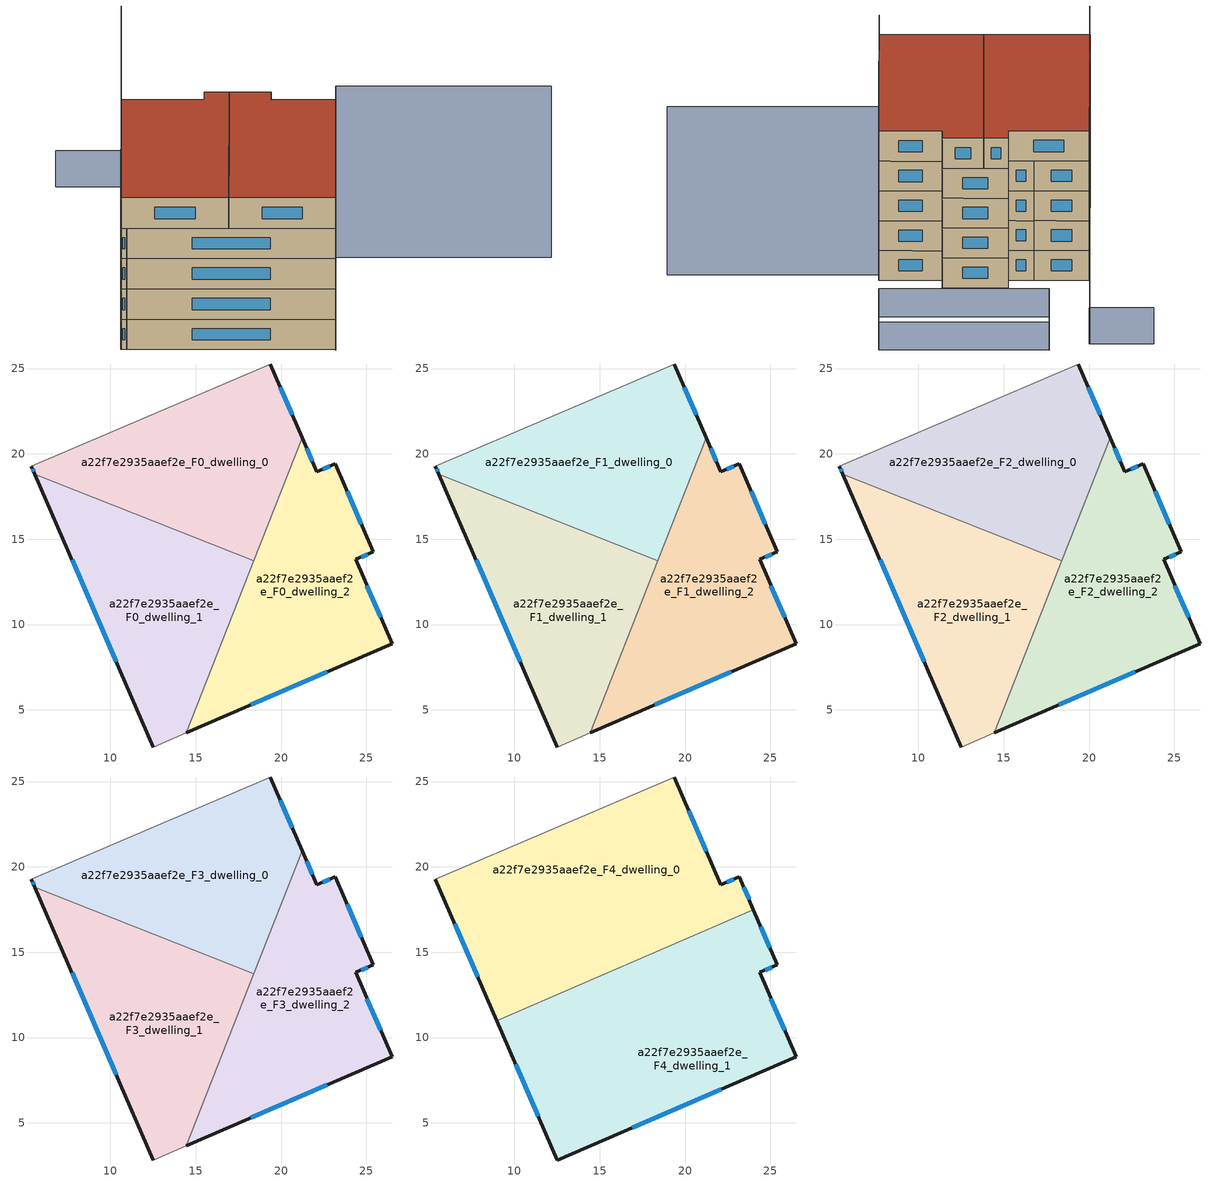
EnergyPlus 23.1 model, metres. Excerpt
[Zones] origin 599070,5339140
a22f7e2935aaef2e_F0_dwelling_0
 floor ground (EU_floor_Construction): 19.36,25.27 21.24,20.94 18.41,13.75 5.58,18.8 5.38,19.26 z0
 wall outside (EU_wall_Construction): 21.24,20.94 19.36,25.27 / 5.38,19.26 5.58,18.8 z0:3
 wall adiabatic (EU_wall_Construction): 19.36,25.27 5.38,19.26 z0:3
 wall to a22f7e2935aaef2e_F0_dwelling_1 (EU_wall_Construction): 5.58,18.8 18.41,13.75 z0:3
 wall to a22f7e2935aaef2e_F0_dwelling_2 (EU_wall_Construction): 18.41,13.75 21.24,20.94 z0:3
 window (EU_Window_Construction): 20.65,22.3 19.95,23.91 / 5.44,19.12 5.52,18.95 z0.94:2.06
a22f7e2935aaef2e_F0_dwelling_1
 floor ground (EU_floor_Construction): 18.41,13.75 14.44,3.66 12.52,2.83 5.58,18.8 z0
 wall outside (EU_wall_Construction): 5.58,18.8 12.52,2.83 z0:3
 wall adiabatic (EU_wall_Construction): 12.52,2.83 14.44,3.66 z0:3
 wall to a22f7e2935aaef2e_F0_dwelling_2 (EU_wall_Construction): 14.44,3.66 18.41,13.75 z0:3
 window (EU_Window_Construction): 7.75,13.79 10.34,7.84 z0.94:2.06
a22f7e2935aaef2e_F0_dwelling_2
 floor ground (EU_floor_Construction): 23.18,19.41 25.41,14.26 24.36,13.82 26.5,8.89 14.44,3.66 21.24,20.94 22.1,18.95 z0
 wall outside (EU_wall_Construction): 14.44,3.66 26.5,8.89 24.36,13.82 25.41,14.26 23.18,19.41 22.1,18.95 21.24,20.94 z0:3
 window (EU_Window_Construction): 18.22,5.3 22.72,7.25 / 21.83,19.57 21.51,20.32 / 22.84,19.27 22.44,19.09 / 24.71,15.88 23.87,17.8 / 24.69,13.96 25.08,14.12 / 25.83,10.43 25.03,12.27 z0.94:2.06
a22f7e2935aaef2e_F1_dwelling_0
 floor to a22f7e2935aaef2e_F0_dwelling_0 (EU_floor_Construction): 19.36,25.27 21.24,20.94 18.41,13.75 5.58,18.8 5.38,19.26 z3
 wall outside (EU_wall_Construction): 21.24,20.94 19.36,25.27 / 5.38,19.26 5.58,18.8 z3:6
 wall adiabatic (EU_wall_Construction): 19.36,25.27 5.38,19.26 z3:6
 wall to a22f7e2935aaef2e_F1_dwelling_1 (EU_wall_Construction): 5.58,18.8 18.41,13.75 z3:6
 wall to a22f7e2935aaef2e_F1_dwelling_2 (EU_wall_Construction): 18.41,13.75 21.24,20.94 z3:6
 window (EU_Window_Construction): 20.65,22.3 19.95,23.91 / 5.44,19.12 5.52,18.95 z3.94:5.06
a22f7e2935aaef2e_F1_dwelling_1
 floor to a22f7e2935aaef2e_F0_dwelling_1 (EU_floor_Construction): 18.41,13.75 14.44,3.66 12.52,2.83 5.58,18.8 z3
 wall outside (EU_wall_Construction): 5.58,18.8 12.52,2.83 z3:6
 wall adiabatic (EU_wall_Construction): 12.52,2.83 14.44,3.66 z3:6
 wall to a22f7e2935aaef2e_F1_dwelling_2 (EU_wall_Construction): 14.44,3.66 18.41,13.75 z3:6
 window (EU_Window_Construction): 7.75,13.79 10.34,7.84 z3.94:5.06
a22f7e2935aaef2e_F1_dwelling_2
 floor to a22f7e2935aaef2e_F0_dwelling_2 (EU_floor_Construction): 23.17,19.41 25.4,14.26 24.36,13.82 26.5,8.89 14.44,3.66 21.24,20.94 22.1,18.95 z3
 wall outside (EU_wall_Construction): 14.44,3.66 26.5,8.89 24.36,13.82 25.41,14.26 23.18,19.41 22.1,18.95 21.24,20.94 z3:6
 window (EU_Window_Construction): 18.22,5.3 22.72,7.25 / 21.83,19.57 21.51,20.32 / 22.84,19.27 22.44,19.09 / 24.71,15.88 23.87,17.8 / 24.69,13.96 25.08,14.12 / 25.83,10.43 25.03,12.27 z3.94:5.06
a22f7e2935aaef2e_F2_dwelling_0
 floor to a22f7e2935aaef2e_F1_dwelling_0 (EU_floor_Construction): 19.36,25.27 21.24,20.94 18.41,13.75 5.58,18.8 5.38,19.26 z6
 wall outside (EU_wall_Construction): 21.24,20.94 19.36,25.27 / 5.38,19.26 5.58,18.8 z6:9
 wall adiabatic (EU_wall_Construction): 19.36,25.27 5.38,19.26 z6:9
 wall to a22f7e2935aaef2e_F2_dwelling_1 (EU_wall_Construction): 5.58,18.8 18.41,13.75 z6:9
 wall to a22f7e2935aaef2e_F2_dwelling_2 (EU_wall_Construction): 18.41,13.75 21.24,20.94 z6:9
 window (EU_Window_Construction): 20.65,22.3 19.95,23.91 / 5.44,19.12 5.52,18.95 z6.94:8.06
a22f7e2935aaef2e_F2_dwelling_1
 floor to a22f7e2935aaef2e_F1_dwelling_1 (EU_floor_Construction): 18.41,13.75 14.44,3.66 12.52,2.83 5.58,18.8 z6
 wall outside (EU_wall_Construction): 5.58,18.8 12.52,2.83 z6:9
 wall adiabatic (EU_wall_Construction): 12.52,2.83 14.44,3.66 z6:9
 wall to a22f7e2935aaef2e_F2_dwelling_2 (EU_wall_Construction): 14.44,3.66 18.41,13.75 z6:9
 window (EU_Window_Construction): 7.75,13.79 10.34,7.84 z6.94:8.06
a22f7e2935aaef2e_F2_dwelling_2
 floor to a22f7e2935aaef2e_F1_dwelling_2 (EU_floor_Construction): 23.17,19.41 25.4,14.26 24.36,13.82 26.5,8.89 14.44,3.66 21.24,20.94 22.1,18.95 z6
 wall outside (EU_wall_Construction): 14.44,3.66 26.5,8.89 24.36,13.82 25.41,14.26 23.18,19.41 22.1,18.95 21.24,20.94 z6:9
 window (EU_Window_Construction): 18.22,5.3 22.72,7.25 / 21.83,19.57 21.51,20.32 / 22.84,19.27 22.44,19.09 / 24.71,15.88 23.87,17.8 / 24.69,13.96 25.08,14.12 / 25.83,10.43 25.03,12.27 z6.94:8.06
a22f7e2935aaef2e_F3_dwelling_0
 floor to a22f7e2935aaef2e_F2_dwelling_0 (EU_floor_Construction): 19.36,25.27 21.24,20.94 18.41,13.75 5.58,18.8 5.38,19.26 z9
 wall outside (EU_wall_Construction): 21.24,20.94 19.36,25.27 / 5.38,19.26 5.58,18.8 z9:12
 wall adiabatic (EU_wall_Construction): 19.36,25.27 5.38,19.26 z9:12
 wall to a22f7e2935aaef2e_F3_dwelling_1 (EU_wall_Construction): 5.58,18.8 18.41,13.75 z9:12
 wall to a22f7e2935aaef2e_F3_dwelling_2 (EU_wall_Construction): 18.41,13.75 21.24,20.94 z9:12
 window (EU_Window_Construction): 20.65,22.3 19.95,23.91 / 5.44,19.12 5.52,18.95 z9.94:11.06
a22f7e2935aaef2e_F3_dwelling_1
 floor to a22f7e2935aaef2e_F2_dwelling_1 (EU_floor_Construction): 18.41,13.75 14.44,3.66 12.52,2.83 5.58,18.8 z9
 wall outside (EU_wall_Construction): 5.58,18.8 12.52,2.83 z9:12
 wall adiabatic (EU_wall_Construction): 12.52,2.83 14.44,3.66 z9:12
 wall to a22f7e2935aaef2e_F3_dwelling_2 (EU_wall_Construction): 14.44,3.66 18.41,13.75 z9:12
 window (EU_Window_Construction): 7.75,13.79 10.34,7.84 z9.94:11.06
a22f7e2935aaef2e_F3_dwelling_2
 floor to a22f7e2935aaef2e_F2_dwelling_2 (EU_floor_Construction): 23.17,19.41 25.4,14.26 24.36,13.82 26.5,8.89 14.44,3.66 21.24,20.94 22.1,18.95 z9
 wall outside (EU_wall_Construction): 14.44,3.66 26.5,8.89 24.36,13.82 25.41,14.26 23.18,19.41 22.1,18.95 21.24,20.94 z9:12
 window (EU_Window_Construction): 18.22,5.3 22.72,7.25 / 21.83,19.57 21.51,20.32 / 22.84,19.27 22.44,19.09 / 24.71,15.88 23.87,17.8 / 24.69,13.96 25.08,14.12 / 25.83,10.43 25.03,12.27 z9.94:11.06
a22f7e2935aaef2e_F4_dwelling_0
 floor to a22f7e2935aaef2e_F3_dwelling_0 (EU_floor_Construction): 19.36,25.27 21.24,20.94 19.03,15.34 16.82,14.38 5.58,18.8 5.38,19.26 z12
 floor to a22f7e2935aaef2e_F3_dwelling_1 (EU_floor_Construction): 16.82,14.38 8.98,10.98 5.58,18.8 z12
 floor to a22f7e2935aaef2e_F3_dwelling_2 (EU_floor_Construction): 21.24,20.94 22.1,18.95 19.76,15.65 19.03,15.34 z12; 23.17,19.41 24.01,17.49 19.76,15.65 22.1,18.95 z12
 wall outside (EU_wall_Construction): 24.01,17.49 23.18,19.41 22.1,18.95 19.36,25.27 / 5.38,19.26 8.97,10.98 z12:15
 wall adiabatic (EU_wall_Construction): 19.36,25.27 5.38,19.26 z12:15
 wall to a22f7e2935aaef2e_F4_dwelling_1 (EU_wall_Construction): 8.97,10.98 24.01,17.49 z12:15
 window (EU_Window_Construction): 21.25,20.93 20.22,23.29 / 22.84,19.27 22.44,19.09 / 23.75,18.09 23.44,18.81 / 6.51,16.67 7.85,13.58 z12.94:14.06
 roof outside (EU_roof_Construction): 24.01,17.49 23.18,19.41 22.1,18.95 19.36,25.27 5.38,19.26 8.97,10.98 z15
a22f7e2935aaef2e_F4_dwelling_1
 floor to a22f7e2935aaef2e_F3_dwelling_0 (EU_floor_Construction): 19.03,15.34 18.41,13.75 16.82,14.38 z12
 floor to a22f7e2935aaef2e_F3_dwelling_1 (EU_floor_Construction): 18.41,13.75 14.44,3.66 12.52,2.83 8.98,10.98 16.82,14.38 z12
 floor to a22f7e2935aaef2e_F3_dwelling_2 (EU_floor_Construction): 24.01,17.49 25.4,14.26 24.36,13.82 18.41,13.75 19.03,15.34 z12; 24.36,13.82 26.5,8.89 14.44,3.66 18.41,13.75 z12
 wall outside (EU_wall_Construction): 8.97,10.98 12.52,2.83 26.5,8.89 24.36,13.82 25.41,14.26 24.01,17.49 z12:15
 window (EU_Window_Construction): 16.9,4.73 22.12,6.99 / 10.09,8.43 11.41,5.38 / 24.97,15.28 24.45,16.48 / 24.69,13.96 25.08,14.12 / 25.83,10.43 25.03,12.27 z12.94:14.06
 roof outside (EU_roof_Construction): 26.5,8.89 24.36,13.82 25.41,14.26 24.01,17.49 8.97,10.98 12.52,2.83 z15
shading: 28.57,29.27 5.4,19.22 z0:17.9; 12.44,2.8 25.7,8.54 / 25.7,8.54 32.84,-7.95 z0:16.9; 36.6,13.26 31.76,11.17 / 31.76,11.17 26.01,24.44 / 26.01,24.44 30.85,26.54 / 30.85,26.54 36.6,13.26 z0:2.8; 28.58,29.25 26.41,34.29 z0:3.6
[Building]
EU S2 Campaign: North Axis=0; Terrain=City; Solar Distribution=FullExterior
[Site:Location]
Vienna: Latitude=48; Longitude=16.5; Time Zone=1; Elevation=183
[SizingPeriod:WeatherFileDays]
AnnualSizingPeriod: Begin Month=1; Begin Day of Month=1; End Month=12; End Day of Month=31; Day of Week for Start Day=Monday; Use Weather File Daylight Saving Period=No; Use Weather File Rain and Snow Indicators=No
[MATERIAL]
EU_InternalMass_Material: Roughness=MediumRough; Thickness=0.1; Conductivity=1; Density=1800; Specific Heat=900; Thermal Absorptance=0.9; Solar Absorptance=0.7; Visible Absorptance=0.7
[MATERIAL:NOMASS] Roughness=MediumRough; Thermal Absorptance=0.9; Solar Absorptance=0.7; Visible Absorptance=0.7
Name | Thermal Resistance
EU_wall_NoMass | 0.914258
EU_roof_NoMass | 0.954009
EU_floor_NoMass | 1.09711
[WINDOWMATERIAL:SIMPLEGLAZINGSYSTEM]
EU_Window_SimpleGlazing: UFactor=2.09642; Solar Heat Gain Coefficient=0.65; Visible Transmittance=0.65
[CONSTRUCTION]
EU_wall_Construction: EU_wall_NoMass
EU_roof_Construction: EU_roof_NoMass
EU_floor_Construction: EU_floor_NoMass
EU_Window_Construction: EU_Window_SimpleGlazing
EU_InternalMass_Construction: EU_InternalMass_Material
[ZONE] Type=1; Multiplier=1; Ceiling Height=autocalculate; Floor Area=autocalculate; Part of Total Floor Area=Yes
Name | Volume
a22f7e2935aaef2e_F0_dwelling_0; a22f7e2935aaef2e_F1_dwelling_0; a22f7e2935aaef2e_F2_dwelling_0; a22f7e2935aaef2e_F3_dwelling_0 | 278.922
a22f7e2935aaef2e_F4_dwelling_0 | 418.408
a22f7e2935aaef2e_F0_dwelling_1; a22f7e2935aaef2e_F1_dwelling_1; a22f7e2935aaef2e_F2_dwelling_1; a22f7e2935aaef2e_F3_dwelling_1 | 278.941
a22f7e2935aaef2e_F4_dwelling_1 | 418.389
a22f7e2935aaef2e_F0_dwelling_2 | 278.936
a22f7e2935aaef2e_F1_dwelling_2; a22f7e2935aaef2e_F2_dwelling_2; a22f7e2935aaef2e_F3_dwelling_2 | 278.938
[INTERNALMASS] Construction=EU_InternalMass_Construction
Name | Zone or ZoneList | Surface Area
a22f7e2935aaef2e_F0_dwelling_0_EU_InternalMass | a22f7e2935aaef2e_F0_dwelling_0 | 92.9736
a22f7e2935aaef2e_F0_dwelling_1_EU_InternalMass | a22f7e2935aaef2e_F0_dwelling_1 | 92.9814
a22f7e2935aaef2e_F0_dwelling_2_EU_InternalMass | a22f7e2935aaef2e_F0_dwelling_2 | 92.9792
a22f7e2935aaef2e_F1_dwelling_0_EU_InternalMass | a22f7e2935aaef2e_F1_dwelling_0 | 92.9736
a22f7e2935aaef2e_F1_dwelling_1_EU_InternalMass | a22f7e2935aaef2e_F1_dwelling_1 | 92.9814
a22f7e2935aaef2e_F1_dwelling_2_EU_InternalMass | a22f7e2935aaef2e_F1_dwelling_2 | 92.9792
a22f7e2935aaef2e_F2_dwelling_0_EU_InternalMass | a22f7e2935aaef2e_F2_dwelling_0 | 92.9736
a22f7e2935aaef2e_F2_dwelling_1_EU_InternalMass | a22f7e2935aaef2e_F2_dwelling_1 | 92.9814
a22f7e2935aaef2e_F2_dwelling_2_EU_InternalMass | a22f7e2935aaef2e_F2_dwelling_2 | 92.9792
a22f7e2935aaef2e_F3_dwelling_0_EU_InternalMass | a22f7e2935aaef2e_F3_dwelling_0 | 92.9736
a22f7e2935aaef2e_F3_dwelling_1_EU_InternalMass | a22f7e2935aaef2e_F3_dwelling_1 | 92.9814
a22f7e2935aaef2e_F3_dwelling_2_EU_InternalMass | a22f7e2935aaef2e_F3_dwelling_2 | 92.9792
a22f7e2935aaef2e_F4_dwelling_0_EU_InternalMass | a22f7e2935aaef2e_F4_dwelling_0 | 139.471
a22f7e2935aaef2e_F4_dwelling_1_EU_InternalMass | a22f7e2935aaef2e_F4_dwelling_1 | 139.467
[OTHEREQUIPMENT] Fuel Type=Electricity; Design Level Calculation Method=Watts/Area; Power per Zone Floor Area=1; Fraction Latent=0; Fraction Radiant=0; Fraction Lost=0; Carbon Dioxide Generation Rate=0; EndUse Subcategory=EU_Step8_InternalGains
Name | Zone or ZoneList or Space or SpaceList | Schedule
EU_Step8_InternalGain_a22f7e2935aaef2e_F0_dwelling_0_f000 | a22f7e2935aaef2e_F0_dwelling_0 | EU_Step8_GainSchedule_a22f7e2935aaef2e_F0_dwelling_0_f000
EU_Step8_InternalGain_a22f7e2935aaef2e_F0_dwelling_1_f000 | a22f7e2935aaef2e_F0_dwelling_1 | EU_Step8_GainSchedule_a22f7e2935aaef2e_F0_dwelling_1_f000
EU_Step8_InternalGain_a22f7e2935aaef2e_F0_dwelling_2_f000 | a22f7e2935aaef2e_F0_dwelling_2 | EU_Step8_GainSchedule_a22f7e2935aaef2e_F0_dwelling_2_f000
EU_Step8_InternalGain_a22f7e2935aaef2e_F1_dwelling_0_f000 | a22f7e2935aaef2e_F1_dwelling_0 | EU_Step8_GainSchedule_a22f7e2935aaef2e_F1_dwelling_0_f000
EU_Step8_InternalGain_a22f7e2935aaef2e_F1_dwelling_1_f000 | a22f7e2935aaef2e_F1_dwelling_1 | EU_Step8_GainSchedule_a22f7e2935aaef2e_F1_dwelling_1_f000
EU_Step8_InternalGain_a22f7e2935aaef2e_F1_dwelling_2_f000 | a22f7e2935aaef2e_F1_dwelling_2 | EU_Step8_GainSchedule_a22f7e2935aaef2e_F1_dwelling_2_f000
EU_Step8_InternalGain_a22f7e2935aaef2e_F2_dwelling_0_f000 | a22f7e2935aaef2e_F2_dwelling_0 | EU_Step8_GainSchedule_a22f7e2935aaef2e_F2_dwelling_0_f000
EU_Step8_InternalGain_a22f7e2935aaef2e_F2_dwelling_1_f000 | a22f7e2935aaef2e_F2_dwelling_1 | EU_Step8_GainSchedule_a22f7e2935aaef2e_F2_dwelling_1_f000
EU_Step8_InternalGain_a22f7e2935aaef2e_F2_dwelling_2_f000 | a22f7e2935aaef2e_F2_dwelling_2 | EU_Step8_GainSchedule_a22f7e2935aaef2e_F2_dwelling_2_f000
EU_Step8_InternalGain_a22f7e2935aaef2e_F3_dwelling_0_f000 | a22f7e2935aaef2e_F3_dwelling_0 | EU_Step8_GainSchedule_a22f7e2935aaef2e_F3_dwelling_0_f000
EU_Step8_InternalGain_a22f7e2935aaef2e_F3_dwelling_1_f000 | a22f7e2935aaef2e_F3_dwelling_1 | EU_Step8_GainSchedule_a22f7e2935aaef2e_F3_dwelling_1_f000
EU_Step8_InternalGain_a22f7e2935aaef2e_F3_dwelling_2_f000 | a22f7e2935aaef2e_F3_dwelling_2 | EU_Step8_GainSchedule_a22f7e2935aaef2e_F3_dwelling_2_f000
EU_Step8_InternalGain_a22f7e2935aaef2e_F4_dwelling_0_f000 | a22f7e2935aaef2e_F4_dwelling_0 | EU_Step8_GainSchedule_a22f7e2935aaef2e_F4_dwelling_0_f000
EU_Step8_InternalGain_a22f7e2935aaef2e_F4_dwelling_1_f000 | a22f7e2935aaef2e_F4_dwelling_1 | EU_Step8_GainSchedule_a22f7e2935aaef2e_F4_dwelling_1_f000
[ZONEVENTILATION:DESIGNFLOWRATE] Schedule=EU_AlwaysOn; Design Flow Rate Calculation Method=AirChanges/Hour; Air Changes per Hour=0.546891; Ventilation Type=Natural; Fan Pressure Rise=0; Fan Total Efficiency=1; Constant Term Coefficient=1; Temperature Term Coefficient=0; Velocity Term Coefficient=0; Velocity Squared Term Coefficient=0; Minimum Indoor Temperature=-100; Maximum Indoor Temperature=100; Delta Temperature=-100; Minimum Outdoor Temperature=-100; Maximum Outdoor Temperature=100; Maximum Wind Speed=40
Name | Zone or ZoneList or Space or SpaceList
EU_ConstantAir_a22f7e2935aaef2e_F0_dwelling_0 | a22f7e2935aaef2e_F0_dwelling_0
EU_ConstantAir_a22f7e2935aaef2e_F0_dwelling_1 | a22f7e2935aaef2e_F0_dwelling_1
EU_ConstantAir_a22f7e2935aaef2e_F0_dwelling_2 | a22f7e2935aaef2e_F0_dwelling_2
EU_ConstantAir_a22f7e2935aaef2e_F1_dwelling_0 | a22f7e2935aaef2e_F1_dwelling_0
EU_ConstantAir_a22f7e2935aaef2e_F1_dwelling_1 | a22f7e2935aaef2e_F1_dwelling_1
EU_ConstantAir_a22f7e2935aaef2e_F1_dwelling_2 | a22f7e2935aaef2e_F1_dwelling_2
EU_ConstantAir_a22f7e2935aaef2e_F2_dwelling_0 | a22f7e2935aaef2e_F2_dwelling_0
EU_ConstantAir_a22f7e2935aaef2e_F2_dwelling_1 | a22f7e2935aaef2e_F2_dwelling_1
EU_ConstantAir_a22f7e2935aaef2e_F2_dwelling_2 | a22f7e2935aaef2e_F2_dwelling_2
EU_ConstantAir_a22f7e2935aaef2e_F3_dwelling_0 | a22f7e2935aaef2e_F3_dwelling_0
EU_ConstantAir_a22f7e2935aaef2e_F3_dwelling_1 | a22f7e2935aaef2e_F3_dwelling_1
EU_ConstantAir_a22f7e2935aaef2e_F3_dwelling_2 | a22f7e2935aaef2e_F3_dwelling_2
EU_ConstantAir_a22f7e2935aaef2e_F4_dwelling_0 | a22f7e2935aaef2e_F4_dwelling_0
EU_ConstantAir_a22f7e2935aaef2e_F4_dwelling_1 | a22f7e2935aaef2e_F4_dwelling_1
[HVACTEMPLATE:THERMOSTAT] Constant Heating Setpoint=20; Constant Cooling Setpoint=50
EU_HeatOnly_a22f7e2935aaef2e_F0_dwelling_0; EU_HeatOnly_a22f7e2935aaef2e_F0_dwelling_1; EU_HeatOnly_a22f7e2935aaef2e_F0_dwelling_2; EU_HeatOnly_a22f7e2935aaef2e_F1_dwelling_0; EU_HeatOnly_a22f7e2935aaef2e_F1_dwelling_1; EU_HeatOnly_a22f7e2935aaef2e_F1_dwelling_2; EU_HeatOnly_a22f7e2935aaef2e_F2_dwelling_0; EU_HeatOnly_a22f7e2935aaef2e_F2_dwelling_1; EU_HeatOnly_a22f7e2935aaef2e_F2_dwelling_2; EU_HeatOnly_a22f7e2935aaef2e_F3_dwelling_0; EU_HeatOnly_a22f7e2935aaef2e_F3_dwelling_1; EU_HeatOnly_a22f7e2935aaef2e_F3_dwelling_2; EU_HeatOnly_a22f7e2935aaef2e_F4_dwelling_0; EU_HeatOnly_a22f7e2935aaef2e_F4_dwelling_1
[HVACTEMPLATE:ZONE:IDEALLOADSAIRSYSTEM] System Availability Schedule=EU_AlwaysOn; Maximum Heating Supply Air Temperature=50; Minimum Cooling Supply Air Temperature=13; Maximum Heating Supply Air Humidity Ratio=0.0156; Minimum Cooling Supply Air Humidity Ratio=0.0077; Heating Limit=NoLimit; Cooling Limit=NoLimit; Heating Availability Schedule=EU_AlwaysOn; Cooling Availability Schedule=EU_CoolingOff; Dehumidification Control Type=ConstantSensibleHeatRatio; Cooling Sensible Heat Ratio=0.7; Dehumidification Setpoint=60; Humidification Control Type=None; Humidification Setpoint=30; Outdoor Air Method=None; Outdoor Air Flow Rate per Person=0.00944; Outdoor Air Flow Rate per Zone Floor Area=0; Outdoor Air Flow Rate per Zone=0; Demand Controlled Ventilation Type=None; Outdoor Air Economizer Type=NoEconomizer; Heat Recovery Type=None; Sensible Heat Recovery Effectiveness=0.7; Latent Heat Recovery Effectiveness=0.65
Name | Template Thermostat
a22f7e2935aaef2e_F0_dwelling_0 | EU_HeatOnly_a22f7e2935aaef2e_F0_dwelling_0
a22f7e2935aaef2e_F0_dwelling_1 | EU_HeatOnly_a22f7e2935aaef2e_F0_dwelling_1
a22f7e2935aaef2e_F0_dwelling_2 | EU_HeatOnly_a22f7e2935aaef2e_F0_dwelling_2
a22f7e2935aaef2e_F1_dwelling_0 | EU_HeatOnly_a22f7e2935aaef2e_F1_dwelling_0
a22f7e2935aaef2e_F1_dwelling_1 | EU_HeatOnly_a22f7e2935aaef2e_F1_dwelling_1
a22f7e2935aaef2e_F1_dwelling_2 | EU_HeatOnly_a22f7e2935aaef2e_F1_dwelling_2
a22f7e2935aaef2e_F2_dwelling_0 | EU_HeatOnly_a22f7e2935aaef2e_F2_dwelling_0
a22f7e2935aaef2e_F2_dwelling_1 | EU_HeatOnly_a22f7e2935aaef2e_F2_dwelling_1
a22f7e2935aaef2e_F2_dwelling_2 | EU_HeatOnly_a22f7e2935aaef2e_F2_dwelling_2
a22f7e2935aaef2e_F3_dwelling_0 | EU_HeatOnly_a22f7e2935aaef2e_F3_dwelling_0
a22f7e2935aaef2e_F3_dwelling_1 | EU_HeatOnly_a22f7e2935aaef2e_F3_dwelling_1
a22f7e2935aaef2e_F3_dwelling_2 | EU_HeatOnly_a22f7e2935aaef2e_F3_dwelling_2
a22f7e2935aaef2e_F4_dwelling_0 | EU_HeatOnly_a22f7e2935aaef2e_F4_dwelling_0
a22f7e2935aaef2e_F4_dwelling_1 | EU_HeatOnly_a22f7e2935aaef2e_F4_dwelling_1
[SIZING:ZONE] Zone Cooling Design Supply Air Temperature Input Method=SupplyAirTemperature; Zone Cooling Design Supply Air Temperature=13; Zone Heating Design Supply Air Temperature Input Method=SupplyAirTemperature; Zone Heating Design Supply Air Temperature=50; Zone Cooling Design Supply Air Humidity Ratio=0.008; Zone Heating Design Supply Air Humidity Ratio=0.008; Cooling Design Air Flow Method=DesignDay; Cooling Design Air Flow Rate=0; Cooling Minimum Air Flow per Zone Floor Area=0.000762; Cooling Minimum Air Flow=0; Cooling Minimum Air Flow Fraction=0.2; Heating Design Air Flow Method=DesignDay; Heating Design Air Flow Rate=0; Heating Maximum Air Flow per Zone Floor Area=0.002032; Heating Maximum Air Flow=0.141576; Heating Maximum Air Flow Fraction=0.3; Account for Dedicated Outdoor Air System=No; Dedicated Outdoor Air System Control Strategy=NeutralSupplyAir; Dedicated Outdoor Air Low Setpoint Temperature for Design=autosize; Dedicated Outdoor Air High Setpoint Temperature for Design=autosize; Zone Load Sizing Method=Sensible Load Only No Latent Load; Zone Latent Cooling Design Supply Air Humidity Ratio Input Method=HumidityRatioDifference; Zone Cooling Design Supply Air Humidity Ratio Difference=0.005; Zone Latent Heating Design Supply Air Humidity Ratio Input Method=HumidityRatioDifference; Zone Humidification Design Supply Air Humidity Ratio Difference=0.005
a22f7e2935aaef2e_F0_dwelling_0; a22f7e2935aaef2e_F0_dwelling_1; a22f7e2935aaef2e_F0_dwelling_2; a22f7e2935aaef2e_F1_dwelling_0; a22f7e2935aaef2e_F1_dwelling_1; a22f7e2935aaef2e_F1_dwelling_2; a22f7e2935aaef2e_F2_dwelling_0; a22f7e2935aaef2e_F2_dwelling_1; a22f7e2935aaef2e_F2_dwelling_2; a22f7e2935aaef2e_F3_dwelling_0; a22f7e2935aaef2e_F3_dwelling_1; a22f7e2935aaef2e_F3_dwelling_2; a22f7e2935aaef2e_F4_dwelling_0; a22f7e2935aaef2e_F4_dwelling_1
[SCHEDULE:CONSTANT]
Name | Hourly Value
EU_AlwaysOn | 1
EU_CoolingOff | 0
[SCHEDULE:FILE] Column Number=1; Rows to Skip at Top=0; Number of Hours of Data=8760; Column Separator=Comma; Interpolate to Timestep=No; Minutes per Item=60; Adjust Schedule for Daylight Savings=Yes
Name | File
EU_Step8_GainSchedule_a22f7e2935aaef2e_F0_dwelling_0_f000 | ../../schedules/a22f7e2935aaef2e/a22f7e2935aaef2e_F0_dwelling_0_f000_gain.csv
EU_Step8_GainSchedule_a22f7e2935aaef2e_F0_dwelling_1_f000 | ../../schedules/a22f7e2935aaef2e/a22f7e2935aaef2e_F0_dwelling_1_f000_gain.csv
EU_Step8_GainSchedule_a22f7e2935aaef2e_F0_dwelling_2_f000 | ../../schedules/a22f7e2935aaef2e/a22f7e2935aaef2e_F0_dwelling_2_f000_gain.csv
EU_Step8_GainSchedule_a22f7e2935aaef2e_F1_dwelling_0_f000 | ../../schedules/a22f7e2935aaef2e/a22f7e2935aaef2e_F1_dwelling_0_f000_gain.csv
EU_Step8_GainSchedule_a22f7e2935aaef2e_F1_dwelling_1_f000 | ../../schedules/a22f7e2935aaef2e/a22f7e2935aaef2e_F1_dwelling_1_f000_gain.csv
EU_Step8_GainSchedule_a22f7e2935aaef2e_F1_dwelling_2_f000 | ../../schedules/a22f7e2935aaef2e/a22f7e2935aaef2e_F1_dwelling_2_f000_gain.csv
EU_Step8_GainSchedule_a22f7e2935aaef2e_F2_dwelling_0_f000 | ../../schedules/a22f7e2935aaef2e/a22f7e2935aaef2e_F2_dwelling_0_f000_gain.csv
EU_Step8_GainSchedule_a22f7e2935aaef2e_F2_dwelling_1_f000 | ../../schedules/a22f7e2935aaef2e/a22f7e2935aaef2e_F2_dwelling_1_f000_gain.csv
EU_Step8_GainSchedule_a22f7e2935aaef2e_F2_dwelling_2_f000 | ../../schedules/a22f7e2935aaef2e/a22f7e2935aaef2e_F2_dwelling_2_f000_gain.csv
EU_Step8_GainSchedule_a22f7e2935aaef2e_F3_dwelling_0_f000 | ../../schedules/a22f7e2935aaef2e/a22f7e2935aaef2e_F3_dwelling_0_f000_gain.csv
EU_Step8_GainSchedule_a22f7e2935aaef2e_F3_dwelling_1_f000 | ../../schedules/a22f7e2935aaef2e/a22f7e2935aaef2e_F3_dwelling_1_f000_gain.csv
EU_Step8_GainSchedule_a22f7e2935aaef2e_F3_dwelling_2_f000 | ../../schedules/a22f7e2935aaef2e/a22f7e2935aaef2e_F3_dwelling_2_f000_gain.csv
EU_Step8_GainSchedule_a22f7e2935aaef2e_F4_dwelling_0_f000 | ../../schedules/a22f7e2935aaef2e/a22f7e2935aaef2e_F4_dwelling_0_f000_gain.csv
EU_Step8_GainSchedule_a22f7e2935aaef2e_F4_dwelling_1_f000 | ../../schedules/a22f7e2935aaef2e/a22f7e2935aaef2e_F4_dwelling_1_f000_gain.csv
